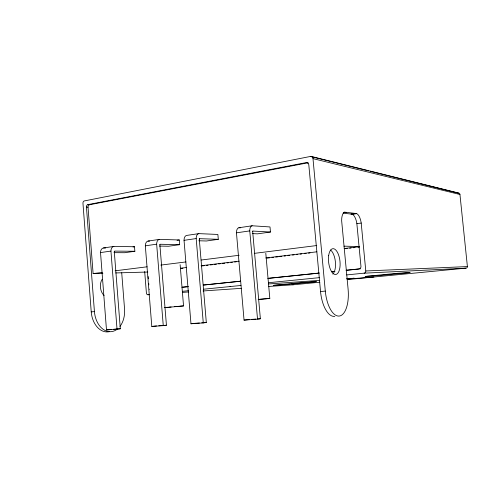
<?xml version="1.0" encoding="UTF-8"?>
<svg xmlns="http://www.w3.org/2000/svg" width="492" height="492" viewBox="0 0 492 492"><rect width="100%" height="100%" fill="white"/><g stroke="black" fill="none" stroke-linecap="round" stroke-linejoin="round"><path stroke-width="0.74" d="M346.017 270.268L359.006 268.921A2.355 2.165 87.5 0 0 360.956 266.326L356.817 223.208A10.615 4.379 82.4 0 0 352.395 214.272L351.017 214.069L356.768 213.633A10.652 4.336 82.4 0 1 361.159 222.605L365.814 271.258A2.202 2.03 86.3 0 1 364.406 273.122L346.663 274.93M252.673 231.541L252.679 231.468A0.658 0.344 81.8 0 1 252.863 231.08L252.9 231.062M199.285 239.137L199.291 239.069A0.627 0.369 81.5 0 1 199.488 238.694L199.531 238.675M159.869 244.702L160.128 244.253L179.666 244.678L179.279 239.973L159.439 239.376L148.147 241.055A5.467 3.561 81.2 0 0 145.325 245.828L151.8 326.442L163.264 325.63L166.431 325.23L159.869 244.653M114.273 251.535L114.55 251.098L134.863 251.271L134.5 246.75L113.88 246.424L103.492 247.962A5.246 3.696 80.9 0 0 100.522 252.581L106.487 329.917L117.022 329.173L120.312 328.767L114.279 251.486M180.127 264.665L183.541 305.913L165.152 307.598M368.6 170.89L310.403 156.462L84.378 200.921A2.097 1.519 -86.8 0 0 82.97 203.38L91.229 311.885A21.396 15.154 86.3 0 0 109.654 331.602M117.656 328.847A21.457 15.123 86.3 0 1 94.427 311.602L86.444 207.089A2.152 1.562 -87 0 1 87.859 204.629L306.233 162.6L307.482 162.889A2.823 2.448 -76.7 0 1 308.373 162.957M87.859 204.629L89.446 204.758L307.482 162.889M316.245 281.652L290.852 284.124M198.823 240.766L206.437 240.994L218.294 239.315L217.876 234.456L198.823 233.626L186.72 235.422A5.658 3.432 81.5 0 0 184.039 240.33L190.976 323.773L203.276 322.906L206.314 322.506L199.285 239.081M252.673 231.486L260.366 318.761L257.525 319.154L244.05 320.108L236.455 232.821A5.922 3.223 81.7 0 1 238.921 227.741L252.168 225.773L270.003 226.947L270.459 232.021L257.519 233.848L252.304 233.595M343.404 212.396L344.892 212.175M343.902 212.655L346.134 212.323L355.402 213.43M356.571 213.571L352.198 214.204L343.108 213.153M177.058 240.299L179.279 239.973M133.043 246.966L134.5 246.75M145.325 245.828L156.653 244.186A5.523 3.524 81.3 0 1 159.439 239.376M184.039 240.33L196.191 238.571A5.72 3.382 81.5 0 1 198.823 233.626M236.455 232.821L249.764 230.902A5.984 3.167 81.8 0 1 252.168 225.773M100.522 252.581L110.946 251.074A5.295 3.665 81 0 1 113.88 246.424M179.666 244.678L168.572 246.246L159.451 246.08M134.863 251.271L124.63 252.716L114.003 252.654M356.872 223.657L361.22 223.06M244.05 320.108L249.18 319.554M190.976 323.773L193.442 323.453M89.446 204.758A2.146 1.562 -87 0 0 88.031 207.212L93.105 273.577L102.238 272.433M115.165 270.809L147.114 266.805M160.804 265.09L185.908 261.947M201.117 260.034L239.149 255.268M254.364 253.362L316.737 245.545M151.8 326.442L156.517 325.932M106.487 329.917L111.303 329.406M180.539 268.22L186.628 267.488M201.093 265.748L239.161 261.166M265.803 257.956L316.811 251.818M344.222 248.515L359.449 246.683M181.376 268.417L182.901 268.232M201.929 265.951L204.211 265.674M206.492 265.397L208.018 265.219M210.299 264.942L212.587 264.665M214.106 264.487L216.388 264.21M218.676 263.933L220.195 263.755M222.482 263.478L224.764 263.202M227.046 262.931L228.571 262.746M230.853 262.476L232.378 262.291M234.659 262.015L236.178 261.83M267.39 258.085L269.671 257.808M271.953 257.537L273.478 257.353M275.76 257.076L278.048 256.806M279.567 256.621L281.848 256.344M284.136 256.074L285.655 255.889M287.943 255.612L289.462 255.434M292.506 255.065L294.031 254.881M296.313 254.61L297.838 254.425M300.12 254.149L301.639 253.97M304.689 253.601L306.208 253.417M308.49 253.146L310.015 252.962M345.79 248.663L347.315 248.485M349.597 248.208L351.116 248.023M353.404 247.753L354.923 247.568M357.967 247.199L359.492 247.021M265.803 253.318L269.813 298.435L258.571 299.487M182.015 287.23L188.098 286.602M203.319 285.028L240.594 281.172M268.078 278.331L319.277 273.029M331.503 271.768L334.56 271.449M182.108 287.285L188.215 286.658M203.479 285.077L240.662 281.233M267.888 278.417L318.976 273.134M331.94 271.799L334.984 271.479M346.423 270.299L359.388 268.958M144.679 271.529L146.395 292.918A1.919 1.476 87.2 0 0 148.08 294.751L149.599 294.597M182.341 291.332L188.43 290.723M203.657 289.204L240.969 285.477M268.349 282.746L319.29 277.66M268.693 283.939L319.757 280.378M347.407 278.896L354.191 278.238L346.54 278.718M268.767 286.455L293.207 284.776L319.862 282.211M347.278 279.573L466.324 268.103A1.556 1.544 64.6 0 0 467.394 266.781L467.375 266.332M164.297 307.617L168.295 307.248M169.002 307.18L171.13 306.99M290.028 284.204L273.534 285.342L300.797 282.666L316.307 281.633M91.229 311.885L94.427 311.602M306.233 162.6A2.829 2.454 -76.8 0 1 308.804 164.771L320.538 291.528L325.298 291.104A26.058 11.439 84.6 0 0 339.136 316.061A26.058 11.439 84.6 0 0 348.09 289.032L341.651 220.748A10.972 4.6 82.3 0 1 344.695 212.193L346.134 212.323M174.734 306.67L179.328 306.264M258.202 299.419L264.087 298.902M264.69 298.853L269.813 298.435M180.01 306.202L183.541 305.913M465.881 268.171L364.148 273.183M158.805 325.772L163.381 325.446M164.906 325.335L166.431 325.23M194.82 323.318L199.42 322.998M201.72 322.832L206.314 322.506M251.418 319.394L255.889 319.08M258.128 318.921L260.366 318.761M113.554 329.246L120.312 328.767M148.08 294.751L149.605 294.64M182.452 292.383L188.559 291.965M203.073 290.969L241.264 288.343M347.063 279.093L373.938 277.014M365.82 270.975L467.4 266.584L459.952 194.494A1.642 1.568 -52.9 0 0 458.132 193.079L370.089 171.259M93.105 273.577L102.896 273.3M115.694 272.937L147.797 272.027M103.492 247.962L105.719 247.993M343.969 246.154L359.068 246.56M148.147 241.055L149.636 241.098M199.5 238.681L218.294 239.315M252.87 231.068L270.459 232.021M238.921 227.741L240.434 227.833M86.444 207.089L88.031 207.212M310.403 156.462A2.577 2.232 -75.7 0 1 312.986 158.627L459.952 194.494M311.331 156.456L458.784 193.092M312.986 158.627L325.298 291.104M249.764 230.902L257.525 319.154M196.191 238.571L203.276 322.906M156.653 244.186L163.264 325.63M148.16 276.553L148.338 278.816M148.701 283.343L148.824 284.856M121.715 272.765L124.55 308.89A21.457 15.123 86.3 0 1 119.999 326.393M110.946 251.074L117.022 329.173M330.569 250.034A12.933 5.75 83.6 0 1 335.415 262.002A12.933 5.75 83.6 0 1 332.82 274.093M334.8 316.338A25.965 11.544 84.6 0 1 320.538 291.528M104.076 295.489A10.695 7.54 84.1 0 1 102.084 279.401M293.207 284.776A1.421 1.242 86 0 1 292.537 284.659M149.297 289.382A1.968 1.519 87.5 0 1 149.217 289.142M230.545 286.529A2.06 1.704 87 0 1 230.078 286.522M360.433 268.835A2.349 2.159 87.5 0 1 360.15 268.878M410.002 272.55L379.055 275.575L365.156 276.436L396.915 273.318L410.002 272.55M328.699 255.366A12.983 5.701 83.6 0 0 335.581 274.493A12.983 5.701 83.6 0 0 338.576 254.881A12.983 5.701 83.6 0 0 328.699 255.366"/></g></svg>
